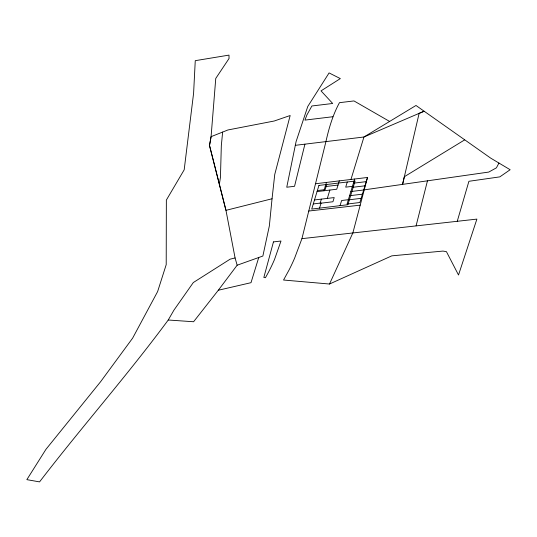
<?xml version="1.0" encoding="UTF-8"?>
<svg xmlns="http://www.w3.org/2000/svg" width="537" height="537" viewBox="0 0 537 537"><rect width="100%" height="100%" fill="white"/><g stroke="black" fill="none" stroke-linecap="round" stroke-linejoin="round"><path stroke-width="0.81" d="M222.64 132.075L221.325 145.634L220.438 177.425L219.365 184.272L225.963 210.343L235.085 257.955L237.146 265.218L218.304 290.248L193.588 321.75L168.242 320.005C127.269 375.477 81.517 427.177 39.557 481.89L26.85 479.648L45.927 449.362L100.62 381.7L132.646 338.122L157.623 291.571L166.208 264.64L166.356 200.073L184.184 169.813L193.602 93.19L195.26 60.674L228.997 55.11L229.037 58.513L215.76 78.429L211.081 136.673L209.511 145.487L225.963 210.343L272.051 198.764L274.756 174.418L290.168 115.509L274.239 121.006L227.936 129.967L211.075 136.673L209.504 145.48L219.365 184.272M272.051 198.764L269.346 225.929L262.875 256.028L237.146 265.218M332.893 116.724L304.942 120.1L306.869 115.025L311.883 105.984L332.678 103.48L321.025 90.874L340.33 78.597L329.087 72.925L307.761 106.494L296.062 141.687L286.751 187.225L294.545 186.285L304.922 144.158M301.935 238.656L476.896 219.103L458.517 275.004L446.435 251.665L442.965 251.074L391.795 255.854L329.51 284.026L283.543 280.025L289 270.091A313.997 174.223 -19.9 0 0 294.632 258.096L301.935 238.656L325.932 141.607C328.919 128.142 332.846 114.831 339.471 102.668L353.984 100.936L389.614 121.443M416.081 225.849L427.465 180.815M315.494 183.755L367.509 177.465L352.883 232.857L329.51 284.026M457.256 221.278L468.908 181.291L499.84 176.868L510.15 169.726L490.731 158.153L415.987 105.474L363.945 136.995L295.31 145.326M321.374 199.126L320.099 203.295L332.927 201.751L334.202 197.576L314.501 199.952M323.925 190.776L326.476 182.426M319.535 208.134L321.113 202.986L313.286 203.932M326.764 184.48L325.187 189.628L317.367 190.575M327.322 198.408L329.872 190.058M339.303 180.875L336.753 189.225L317.052 191.608M340.049 205.658L341.626 200.509L349.446 199.563M347.278 182.003L345.707 187.151L353.527 186.205M350.956 179.465L363.945 136.995L424.116 111.226L419.128 113.367L402.569 184.379L404.348 176.72L464.639 139.895M354.688 179.016L347.036 204.067L359.857 202.516L367.509 177.465M258.747 257.498L251.001 282.684L218.304 290.248M498.933 163.053L496.423 167.833L488.791 172.062L364.24 189.856M168.242 320.005L173.941 310.131L193.307 282.549L230.125 259.17L235.085 257.955M325.2 186.601L338.028 185.05M353.413 183.191L366.234 181.64M352.138 187.366L364.959 185.815M350.862 191.541L363.683 189.991M349.587 195.716L362.408 194.166M348.312 199.892L361.132 198.341M308.741 211.034L360.199 205.147M273.461 241.892L263.842 277.461L265.446 277.723L268.111 272.883A294.397 163.342 -19.9 0 0 274.521 259.472L280.992 241.032L273.461 241.892M318.938 185.426L311.715 209.081L347.875 204.711L355.105 181.056L318.938 185.426"/></g></svg>
